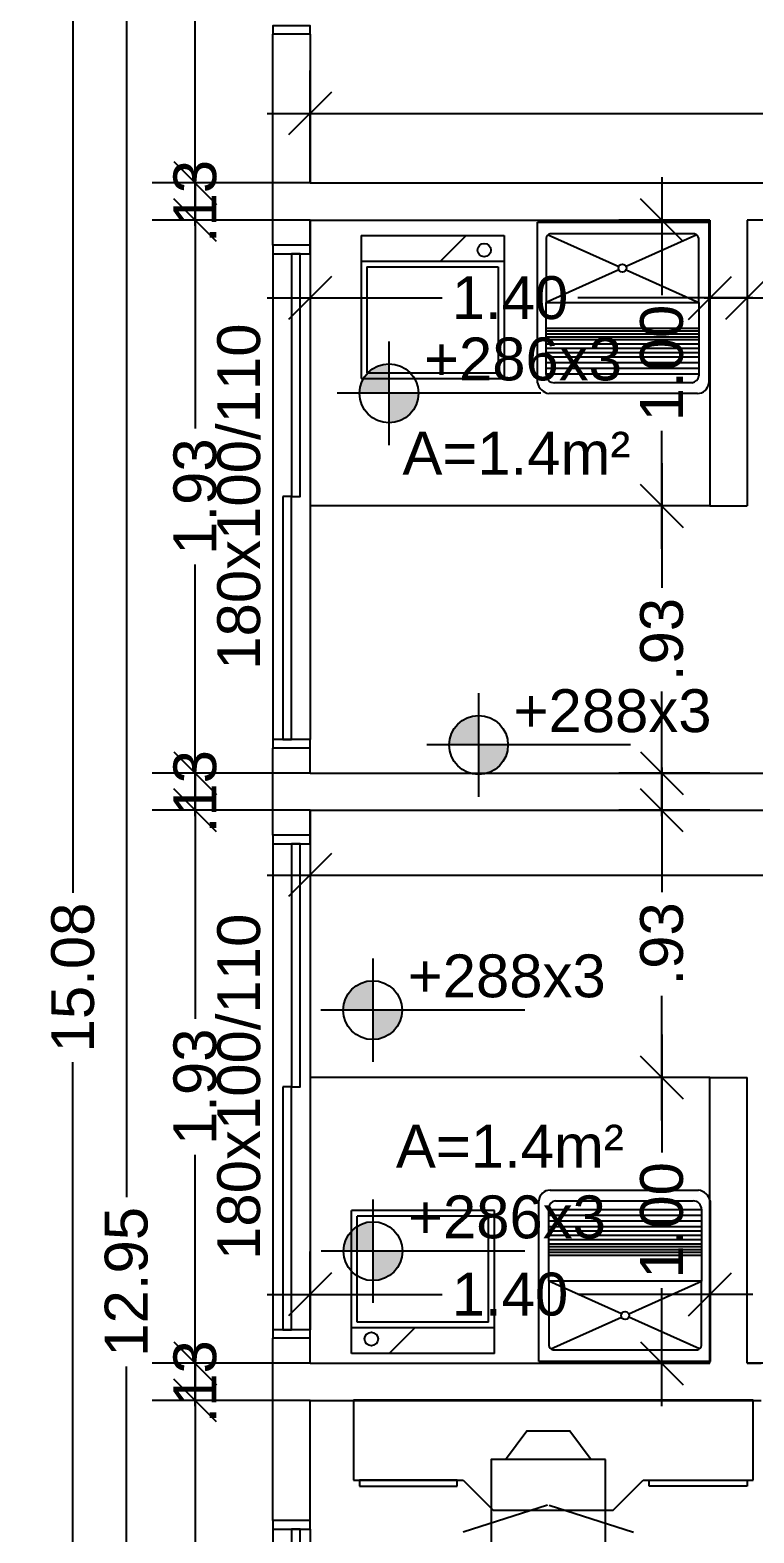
# Model space of a CAD drawing. Extents: x -120 to 1117, y 5 to 675.
# Drawn here: x 39.44 to 41.98, y 78.81 to 84.07 of the extents above; entities that cross this region are included whole.
import ezdxf
from ezdxf.enums import TextEntityAlignment as Align

# ---------------------------------------------------------------- set-up
doc = ezdxf.new("R2010")
doc.units = 0
doc.header["$MEASUREMENT"] = 0
doc.layers.get('0').update_dxf_attribs({"linetype": 'CONTINUOUS'})
doc.layers.get('DEFPOINTS').update_dxf_attribs({"linetype": 'CONTINUOUS'})
for name, color, linetype in [('cota', 1, 'CONTINUOUS'), ('janela-porta', 6, 'CONTINUOUS'), ('moveis', 253, 'CONTINUOUS'), ('nivel', 4, 'CONTINUOUS'), ('parede', 2, 'CONTINUOUS'), ('piso', 4, 'CONTINUOUS'), ('texto', 7, 'CONTINUOUS')]:
    doc.layers.add(name, color=color, linetype=linetype)
doc.styles.get("Standard").update_dxf_attribs({"font": 'arial.ttf'})
doc.dimstyles.new('cotass', dxfattribs={"dimtxt": 0.15, "dimasz": 0.15, "dimexe": 0.15, "dimexo": 0, "dimgap": 0.05, "dimtad": 0, "dimzin": 4, "dimdsep": 46, "dimtxsty": 'Standard', "dimblk": 'OBLIQUE', "dimcen": 0, "dimdle": 0.15, "dimclrd": 256, "dimclrt": 4, "dimadec": 0, "dimazin": 1, "dimtfac": 1, "dimtix": 1, "dimtofl": 0, "dimtmove": 0, "dimatfit": 3, "dimldrblk": 'OPEN30', "dimfxl": 0, "dimtolj": 1, "dimtzin": 0, "dimlwd": -1, "dimarcsym": 0})

# ---------------------------------------------------------------- blocks, each defined once
blk = doc.blocks.new('_Oblique')
at = {"color": 0, "linetype": 'ByBlock', "lineweight": -2}
blk.add_line((-0.5, -0.5), (0.5, 0.5), dxfattribs=at)
blk = doc.blocks.new('*D357')
at = {"layer": 'cota', "color": 0, "lineweight": -2, "transparency": 16777216}
for p, q in [((40.4242, 83.5385), (40.4242, 83.9317)), ((44.7292, 83.5385), (44.7292, 83.9317))]:
    blk.add_line(p, q, dxfattribs=at)
at = {"layer": 'cota', "transparency": 16777216}
for p, q in [((40.2742, 83.7817), (42.3433, 83.7817)), ((44.8792, 83.7817), (42.81, 83.7817))]:
    blk.add_line(p, q, dxfattribs=at)
at = {"layer": 'DEFPOINTS', "color": 0, "transparency": 16777216}
for p in [(40.4242, 83.7817), (40.4242, 83.5385), (44.7292, 83.5385)]:
    blk.add_point(p, dxfattribs=at)
at = {"layer": 'cota', "transparency": 16777216, "xscale": 0.15, "yscale": 0.15, "zscale": 0.15, "rotation": 180}
blk.add_blockref('_Oblique', (40.4242, 83.7817), dxfattribs=at)
at = {"layer": 'cota', "transparency": 16777216, "xscale": 0.15, "yscale": 0.15, "zscale": 0.15}
blk.add_blockref('_Oblique', (44.7292, 83.7817), dxfattribs=at)
at = {"layer": 'cota', "color": 4, "transparency": 16777216, "insert": (42.5767, 83.7817), "char_height": 0.15, "attachment_point": 5}
blk.add_mtext('\\A1;4.31', dxfattribs=at)
blk = doc.blocks.new('_Open30')
at = {"color": 0, "linetype": 'ByBlock', "lineweight": -2}
for p, q in [((-1, 0.268), (0, 0)), ((0, 0), (-1, -0.268)), ((0, 0), (-1, 0))]:
    blk.add_line(p, q, dxfattribs=at)
blk = doc.blocks.new('*D359')
at = {"layer": 'cota', "transparency": 16777216}
for p, q in [((40.0218, 86.1885), (40.0218, 85.0344)), ((40.0218, 83.3885), (40.0218, 84.5427))]:
    blk.add_line(p, q, dxfattribs=at)
at = {"layer": 'cota', "color": 0, "lineweight": -2, "transparency": 16777216}
for p, q in [((40.4242, 86.0385), (39.8718, 86.0385)), ((40.4242, 83.5385), (39.8718, 83.5385))]:
    blk.add_line(p, q, dxfattribs=at)
at = {"layer": 'DEFPOINTS', "color": 0, "transparency": 16777216}
for p in [(40.4242, 86.0385), (40.0218, 83.5385), (40.4242, 83.5385)]:
    blk.add_point(p, dxfattribs=at)
at = {"layer": 'cota', "transparency": 16777216, "xscale": 0.15, "yscale": 0.15, "zscale": 0.15}
for p, rotation in [((40.0218, 86.0385), 90), ((40.0218, 83.5385), 270)]:
    blk.add_blockref('_Oblique', p, dxfattribs=dict(at, rotation=rotation))
at = {"layer": 'cota', "color": 4, "transparency": 16777216, "insert": (40.0218, 84.7885), "char_height": 0.15, "attachment_point": 5, "rotation": 90}
blk.add_mtext('\\A1;2.50', dxfattribs=at)
blk = doc.blocks.new('*D360')
at = {"layer": 'cota', "transparency": 16777216}
for p, q in [((40.0218, 83.5385), (40.0218, 83.6885)), ((40.0218, 83.4085), (40.0218, 83.2585))]:
    blk.add_line(p, q, dxfattribs=at)
at = {"layer": 'cota', "color": 0, "lineweight": -2, "transparency": 16777216}
for p, q in [((40.4242, 83.5385), (39.8718, 83.5385)), ((40.4242, 83.4085), (39.8718, 83.4085))]:
    blk.add_line(p, q, dxfattribs=at)
at = {"layer": 'DEFPOINTS', "color": 0, "transparency": 16777216}
for p in [(40.4242, 83.5385), (40.0218, 83.4085), (40.4242, 83.4085)]:
    blk.add_point(p, dxfattribs=at)
at = {"layer": 'cota', "transparency": 16777216, "xscale": 0.15, "yscale": 0.15, "zscale": 0.15}
for p, rotation in [((40.0218, 83.5385), 270), ((40.0218, 83.4085), 90)]:
    blk.add_blockref('_Oblique', p, dxfattribs=dict(at, rotation=rotation))
at = {"layer": 'cota', "color": 4, "transparency": 16777216, "insert": (40.0218, 83.4735), "char_height": 0.15, "attachment_point": 5, "rotation": 90}
blk.add_mtext('\\A1;.13', dxfattribs=at)
blk = doc.blocks.new('*D361')
at = {"layer": 'cota', "transparency": 16777216}
for p, q in [((40.0218, 83.5585), (40.0218, 82.6788)), ((40.0218, 81.3235), (40.0218, 82.2033))]:
    blk.add_line(p, q, dxfattribs=at)
at = {"layer": 'cota', "color": 0, "lineweight": -2, "transparency": 16777216}
for p, q in [((40.4242, 83.4085), (39.8718, 83.4085)), ((40.4242, 81.4735), (39.8718, 81.4735))]:
    blk.add_line(p, q, dxfattribs=at)
at = {"layer": 'DEFPOINTS', "color": 0, "transparency": 16777216}
for p in [(40.4242, 83.4085), (40.0218, 81.4735), (40.4242, 81.4735)]:
    blk.add_point(p, dxfattribs=at)
at = {"layer": 'cota', "transparency": 16777216, "xscale": 0.15, "yscale": 0.15, "zscale": 0.15}
for p, rotation in [((40.0218, 83.4085), 90), ((40.0218, 81.4735), 270)]:
    blk.add_blockref('_Oblique', p, dxfattribs=dict(at, rotation=rotation))
at = {"layer": 'cota', "color": 4, "transparency": 16777216, "insert": (40.0218, 82.441), "char_height": 0.15, "attachment_point": 5, "rotation": 90}
blk.add_mtext('\\A1;1.93', dxfattribs=at)
blk = doc.blocks.new('*D362')
at = {"layer": 'cota', "transparency": 16777216}
for p, q in [((40.0218, 81.4735), (40.0218, 81.6235)), ((40.0218, 81.3435), (40.0218, 81.1935))]:
    blk.add_line(p, q, dxfattribs=at)
at = {"layer": 'cota', "color": 0, "lineweight": -2, "transparency": 16777216}
for p, q in [((40.4242, 81.4735), (39.8718, 81.4735)), ((40.4242, 81.3435), (39.8718, 81.3435))]:
    blk.add_line(p, q, dxfattribs=at)
at = {"layer": 'DEFPOINTS', "color": 0, "transparency": 16777216}
for p in [(40.4242, 81.4735), (40.0218, 81.3435), (40.4242, 81.3435)]:
    blk.add_point(p, dxfattribs=at)
at = {"layer": 'cota', "transparency": 16777216, "xscale": 0.15, "yscale": 0.15, "zscale": 0.15}
for p, rotation in [((40.0218, 81.4735), 270), ((40.0218, 81.3435), 90)]:
    blk.add_blockref('_Oblique', p, dxfattribs=dict(at, rotation=rotation))
at = {"layer": 'cota', "color": 4, "transparency": 16777216, "insert": (40.0218, 81.4085), "char_height": 0.15, "attachment_point": 5, "rotation": 90}
blk.add_mtext('\\A1;.13', dxfattribs=at)
blk = doc.blocks.new('*D363')
at = {"layer": 'cota', "transparency": 16777216}
for p, q in [((40.0218, 81.4935), (40.0218, 80.6138)), ((40.0218, 79.2585), (40.0218, 80.1383))]:
    blk.add_line(p, q, dxfattribs=at)
at = {"layer": 'cota', "color": 0, "lineweight": -2, "transparency": 16777216}
for p, q in [((40.4242, 81.3435), (39.8718, 81.3435)), ((40.4242, 79.4085), (39.8718, 79.4085))]:
    blk.add_line(p, q, dxfattribs=at)
at = {"layer": 'DEFPOINTS', "color": 0, "transparency": 16777216}
for p in [(40.4242, 81.3435), (40.0218, 79.4085), (40.4242, 79.4085)]:
    blk.add_point(p, dxfattribs=at)
at = {"layer": 'cota', "transparency": 16777216, "xscale": 0.15, "yscale": 0.15, "zscale": 0.15}
for p, rotation in [((40.0218, 81.3435), 90), ((40.0218, 79.4085), 270)]:
    blk.add_blockref('_Oblique', p, dxfattribs=dict(at, rotation=rotation))
at = {"layer": 'cota', "color": 4, "transparency": 16777216, "insert": (40.0218, 80.376), "char_height": 0.15, "attachment_point": 5, "rotation": 90}
blk.add_mtext('\\A1;1.93', dxfattribs=at)
blk = doc.blocks.new('*D364')
at = {"layer": 'cota', "transparency": 16777216}
for p, q in [((40.0218, 79.4085), (40.0218, 79.5585)), ((40.0218, 79.2785), (40.0218, 79.1285))]:
    blk.add_line(p, q, dxfattribs=at)
at = {"layer": 'cota', "color": 0, "lineweight": -2, "transparency": 16777216}
for p, q in [((40.4242, 79.4085), (39.8718, 79.4085)), ((40.4242, 79.2785), (39.8718, 79.2785))]:
    blk.add_line(p, q, dxfattribs=at)
at = {"layer": 'DEFPOINTS', "color": 0, "transparency": 16777216}
for p in [(40.4242, 79.4085), (40.0218, 79.2785), (40.4242, 79.2785)]:
    blk.add_point(p, dxfattribs=at)
at = {"layer": 'cota', "transparency": 16777216, "xscale": 0.15, "yscale": 0.15, "zscale": 0.15}
for p, rotation in [((40.0218, 79.4085), 270), ((40.0218, 79.2785), 90)]:
    blk.add_blockref('_Oblique', p, dxfattribs=dict(at, rotation=rotation))
at = {"layer": 'cota', "color": 4, "transparency": 16777216, "insert": (40.0218, 79.3435), "char_height": 0.15, "attachment_point": 5, "rotation": 90}
blk.add_mtext('\\A1;.13', dxfattribs=at)
blk = doc.blocks.new('*D365')
at = {"layer": 'cota', "transparency": 16777216}
for p, q in [((40.0218, 79.4285), (40.0218, 78.1244)), ((40.0218, 76.3285), (40.0218, 77.6327))]:
    blk.add_line(p, q, dxfattribs=at)
at = {"layer": 'cota', "color": 0, "lineweight": -2, "transparency": 16777216}
for p, q in [((40.4242, 79.2785), (39.8718, 79.2785)), ((40.4242, 76.4785), (39.8718, 76.4785))]:
    blk.add_line(p, q, dxfattribs=at)
at = {"layer": 'DEFPOINTS', "color": 0, "transparency": 16777216}
for p in [(40.4242, 79.2785), (40.0218, 76.4785), (40.4242, 76.4785)]:
    blk.add_point(p, dxfattribs=at)
at = {"layer": 'cota', "transparency": 16777216, "xscale": 0.15, "yscale": 0.15, "zscale": 0.15}
for p, rotation in [((40.0218, 79.2785), 90), ((40.0218, 76.4785), 270)]:
    blk.add_blockref('_Oblique', p, dxfattribs=dict(at, rotation=rotation))
at = {"layer": 'cota', "color": 4, "transparency": 16777216, "insert": (40.0218, 77.8785), "char_height": 0.15, "attachment_point": 5, "rotation": 90}
blk.add_mtext('\\A1;2.80', dxfattribs=at)
blk = doc.blocks.new('*D412')
at = {"layer": 'cota', "color": 0, "lineweight": -2, "transparency": 16777216}
for p, q in [((40.4242, 81.3435), (40.4242, 80.967)), ((44.7292, 81.3435), (44.7292, 80.967))]:
    blk.add_line(p, q, dxfattribs=at)
at = {"layer": 'cota', "transparency": 16777216}
for p, q in [((40.2742, 81.117), (42.3433, 81.117)), ((44.8792, 81.117), (42.81, 81.117))]:
    blk.add_line(p, q, dxfattribs=at)
at = {"layer": 'DEFPOINTS', "color": 0, "transparency": 16777216}
for p in [(40.4242, 81.3435), (44.7292, 81.3435), (44.7292, 81.117)]:
    blk.add_point(p, dxfattribs=at)
at = {"layer": 'cota', "transparency": 16777216, "xscale": 0.15, "yscale": 0.15, "zscale": 0.15, "rotation": 180}
blk.add_blockref('_Oblique', (40.4242, 81.117), dxfattribs=at)
at = {"layer": 'cota', "transparency": 16777216, "xscale": 0.15, "yscale": 0.15, "zscale": 0.15}
blk.add_blockref('_Oblique', (44.7292, 81.117), dxfattribs=at)
at = {"layer": 'cota', "color": 4, "transparency": 16777216, "insert": (42.5767, 81.117), "char_height": 0.15, "attachment_point": 5}
blk.add_mtext('\\A1;4.31', dxfattribs=at)
blk = doc.blocks.new('*D419')
at = {"layer": 'cota', "color": 0, "lineweight": -2, "transparency": 16777216}
for p, q in [((40.4242, 79.4085), (40.4242, 79.7995)), ((41.8242, 79.4085), (41.8242, 79.7995))]:
    blk.add_line(p, q, dxfattribs=at)
at = {"layer": 'cota', "transparency": 16777216}
for p, q in [((40.2742, 79.6495), (40.8867, 79.6495)), ((41.9742, 79.6495), (41.3617, 79.6495))]:
    blk.add_line(p, q, dxfattribs=at)
at = {"layer": 'DEFPOINTS', "color": 0, "transparency": 16777216}
for p in [(40.4242, 79.6495), (40.4242, 79.4085), (41.8242, 79.4085)]:
    blk.add_point(p, dxfattribs=at)
at = {"layer": 'cota', "transparency": 16777216, "xscale": 0.15, "yscale": 0.15, "zscale": 0.15, "rotation": 180}
blk.add_blockref('_Oblique', (40.4242, 79.6495), dxfattribs=at)
at = {"layer": 'cota', "transparency": 16777216, "xscale": 0.15, "yscale": 0.15, "zscale": 0.15}
blk.add_blockref('_Oblique', (41.8242, 79.6495), dxfattribs=at)
at = {"layer": 'cota', "color": 4, "transparency": 16777216, "insert": (41.1242, 79.6495), "char_height": 0.15, "attachment_point": 5}
blk.add_mtext('\\A1;1.40', dxfattribs=at)
blk = doc.blocks.new('*D420')
at = {"layer": 'cota', "transparency": 16777216}
for p, q in [((41.6557, 80.5585), (41.6557, 80.146)), ((41.6557, 79.2585), (41.6557, 79.671))]:
    blk.add_line(p, q, dxfattribs=at)
at = {"layer": 'cota', "color": 0, "lineweight": -2, "transparency": 16777216}
for p, q in [((41.8242, 80.4085), (41.5057, 80.4085)), ((41.8242, 79.4085), (41.5057, 79.4085))]:
    blk.add_line(p, q, dxfattribs=at)
at = {"layer": 'DEFPOINTS', "color": 0, "transparency": 16777216}
for p in [(41.8242, 80.4085), (41.6557, 79.4085), (41.8242, 79.4085)]:
    blk.add_point(p, dxfattribs=at)
at = {"layer": 'cota', "transparency": 16777216, "xscale": 0.15, "yscale": 0.15, "zscale": 0.15}
for p, rotation in [((41.6557, 80.4085), 90), ((41.6557, 79.4085), 270)]:
    blk.add_blockref('_Oblique', p, dxfattribs=dict(at, rotation=rotation))
at = {"layer": 'cota', "color": 4, "transparency": 16777216, "insert": (41.6557, 79.9085), "char_height": 0.15, "attachment_point": 5, "rotation": 90}
blk.add_mtext('\\A1;1.00', dxfattribs=at)
blk = doc.blocks.new('*D421')
at = {"layer": 'cota', "transparency": 16777216}
for p, q in [((41.6557, 81.4935), (41.6557, 81.0574)), ((41.6557, 80.2585), (41.6557, 80.6947))]:
    blk.add_line(p, q, dxfattribs=at)
at = {"layer": 'cota', "color": 0, "lineweight": -2, "transparency": 16777216}
for p, q in [((41.8242, 81.3435), (41.5057, 81.3435)), ((41.8242, 80.4085), (41.5057, 80.4085))]:
    blk.add_line(p, q, dxfattribs=at)
at = {"layer": 'DEFPOINTS', "color": 0, "transparency": 16777216}
for p in [(41.6557, 81.3435), (41.8242, 81.3435), (41.8242, 80.4085)]:
    blk.add_point(p, dxfattribs=at)
at = {"layer": 'cota', "transparency": 16777216, "xscale": 0.15, "yscale": 0.15, "zscale": 0.15}
for p, rotation in [((41.6557, 81.3435), 90), ((41.6557, 80.4085), 270)]:
    blk.add_blockref('_Oblique', p, dxfattribs=dict(at, rotation=rotation))
at = {"layer": 'cota', "color": 4, "transparency": 16777216, "insert": (41.6557, 80.876), "char_height": 0.15, "attachment_point": 5, "rotation": 90}
blk.add_mtext('\\A1;.93', dxfattribs=at)
blk = doc.blocks.new('*D398')
at = {"layer": 'cota', "color": 0, "lineweight": -2, "transparency": 16777216}
for p, q in [((40.4242, 83.4085), (40.4242, 82.9862)), ((41.8242, 83.4085), (41.8242, 82.9862))]:
    blk.add_line(p, q, dxfattribs=at)
at = {"layer": 'cota', "transparency": 16777216}
for p, q in [((40.2742, 83.1362), (40.8867, 83.1362)), ((41.9742, 83.1362), (41.3617, 83.1362))]:
    blk.add_line(p, q, dxfattribs=at)
at = {"layer": 'DEFPOINTS', "color": 0, "transparency": 16777216}
for p in [(40.4242, 83.4085), (41.8242, 83.4085), (41.8242, 83.1362)]:
    blk.add_point(p, dxfattribs=at)
at = {"layer": 'cota', "transparency": 16777216, "xscale": 0.15, "yscale": 0.15, "zscale": 0.15, "rotation": 180}
blk.add_blockref('_Oblique', (40.4242, 83.1362), dxfattribs=at)
at = {"layer": 'cota', "transparency": 16777216, "xscale": 0.15, "yscale": 0.15, "zscale": 0.15}
blk.add_blockref('_Oblique', (41.8242, 83.1362), dxfattribs=at)
at = {"layer": 'cota', "color": 4, "transparency": 16777216, "insert": (41.1242, 83.1362), "char_height": 0.15, "attachment_point": 5}
blk.add_mtext('\\A1;1.40', dxfattribs=at)
blk = doc.blocks.new('*D399')
at = {"layer": 'cota', "color": 0, "lineweight": -2, "transparency": 16777216}
for p, q in [((41.9541, 83.4085), (41.9541, 82.9862)), ((44.7292, 83.4085), (44.7292, 82.9862))]:
    blk.add_line(p, q, dxfattribs=at)
at = {"layer": 'cota', "transparency": 16777216}
for p, q in [((41.8041, 83.1362), (43.0954, 83.1362)), ((44.8792, 83.1362), (43.5879, 83.1362))]:
    blk.add_line(p, q, dxfattribs=at)
at = {"layer": 'DEFPOINTS', "color": 0, "transparency": 16777216}
for p in [(41.9541, 83.4085), (44.7292, 83.4085), (44.7292, 83.1362)]:
    blk.add_point(p, dxfattribs=at)
at = {"layer": 'cota', "transparency": 16777216, "xscale": 0.15, "yscale": 0.15, "zscale": 0.15, "rotation": 180}
blk.add_blockref('_Oblique', (41.9541, 83.1362), dxfattribs=at)
at = {"layer": 'cota', "transparency": 16777216, "xscale": 0.15, "yscale": 0.15, "zscale": 0.15}
blk.add_blockref('_Oblique', (44.7292, 83.1362), dxfattribs=at)
at = {"layer": 'cota', "color": 4, "transparency": 16777216, "insert": (43.3417, 83.1362), "char_height": 0.15, "attachment_point": 5}
blk.add_mtext('\\A1;2.78', dxfattribs=at)
blk = doc.blocks.new('*D400')
at = {"layer": 'cota', "transparency": 16777216}
for p, q in [((41.6557, 83.5585), (41.6557, 83.146)), ((41.6557, 82.2585), (41.6557, 82.671))]:
    blk.add_line(p, q, dxfattribs=at)
at = {"layer": 'cota', "color": 0, "lineweight": -2, "transparency": 16777216}
for p, q in [((41.8242, 83.4085), (41.5057, 83.4085)), ((41.8242, 82.4085), (41.5057, 82.4085))]:
    blk.add_line(p, q, dxfattribs=at)
at = {"layer": 'DEFPOINTS', "color": 0, "transparency": 16777216}
for p in [(41.6557, 83.4085), (41.8242, 83.4085), (41.8242, 82.4085)]:
    blk.add_point(p, dxfattribs=at)
at = {"layer": 'cota', "transparency": 16777216, "xscale": 0.15, "yscale": 0.15, "zscale": 0.15}
for p, rotation in [((41.6557, 83.4085), 90), ((41.6557, 82.4085), 270)]:
    blk.add_blockref('_Oblique', p, dxfattribs=dict(at, rotation=rotation))
at = {"layer": 'cota', "color": 4, "transparency": 16777216, "insert": (41.6557, 82.9085), "char_height": 0.15, "attachment_point": 5, "rotation": 90}
blk.add_mtext('\\A1;1.00', dxfattribs=at)
blk = doc.blocks.new('*D401')
at = {"layer": 'cota', "transparency": 16777216}
for p, q in [((41.6557, 82.5585), (41.6557, 82.1224)), ((41.6557, 81.3235), (41.6557, 81.7597))]:
    blk.add_line(p, q, dxfattribs=at)
at = {"layer": 'cota', "color": 0, "lineweight": -2, "transparency": 16777216}
for p, q in [((41.8242, 82.4085), (41.5057, 82.4085)), ((41.8242, 81.4735), (41.5057, 81.4735))]:
    blk.add_line(p, q, dxfattribs=at)
at = {"layer": 'DEFPOINTS', "color": 0, "transparency": 16777216}
for p in [(41.8242, 82.4085), (41.6557, 81.4735), (41.8242, 81.4735)]:
    blk.add_point(p, dxfattribs=at)
at = {"layer": 'cota', "transparency": 16777216, "xscale": 0.15, "yscale": 0.15, "zscale": 0.15}
for p, rotation in [((41.6557, 82.4085), 90), ((41.6557, 81.4735), 270)]:
    blk.add_blockref('_Oblique', p, dxfattribs=dict(at, rotation=rotation))
at = {"layer": 'cota', "color": 4, "transparency": 16777216, "insert": (41.6557, 81.941), "char_height": 0.15, "attachment_point": 5, "rotation": 90}
blk.add_mtext('\\A1;.93', dxfattribs=at)
blk = doc.blocks.new('*D478')
at = {"layer": 'cota', "transparency": 16777216}
for p, q in [((39.5939, 88.4486), (39.5939, 81.0547)), ((39.5939, 73.0685), (39.5939, 80.4624))]:
    blk.add_line(p, q, dxfattribs=at)
at = {"layer": 'cota', "color": 0, "lineweight": -2, "transparency": 16777216}
for p, q in [((40.2942, 88.2986), (39.4439, 88.2986)), ((40.2942, 73.2185), (39.4439, 73.2185))]:
    blk.add_line(p, q, dxfattribs=at)
at = {"layer": 'DEFPOINTS', "color": 0, "transparency": 16777216}
for p in [(40.2942, 88.2986), (39.5939, 73.2185), (40.2942, 73.2185)]:
    blk.add_point(p, dxfattribs=at)
at = {"layer": 'cota', "transparency": 16777216, "xscale": 0.15, "yscale": 0.15, "zscale": 0.15}
for p, rotation in [((39.5939, 88.2986), 90), ((39.5939, 73.2185), 270)]:
    blk.add_blockref('_Oblique', p, dxfattribs=dict(at, rotation=rotation))
at = {"layer": 'cota', "color": 4, "transparency": 16777216, "insert": (39.5939, 80.7585), "char_height": 0.15, "attachment_point": 5, "rotation": 90}
blk.add_mtext('\\A1;15.08', dxfattribs=at)
blk = doc.blocks.new('*D479')
at = {"layer": 'cota', "transparency": 16777216}
for p, q in [((39.7813, 86.3186), (39.7813, 79.9901)), ((39.7813, 73.0685), (39.7813, 79.397))]:
    blk.add_line(p, q, dxfattribs=at)
at = {"layer": 'cota', "color": 0, "lineweight": -2, "transparency": 16777216}
for p, q in [((40.2942, 86.1686), (39.6313, 86.1686)), ((40.2942, 73.2185), (39.6313, 73.2185))]:
    blk.add_line(p, q, dxfattribs=at)
at = {"layer": 'DEFPOINTS', "color": 0, "transparency": 16777216}
for p in [(39.7813, 86.1686), (40.2942, 86.1686), (40.2942, 73.2185)]:
    blk.add_point(p, dxfattribs=at)
at = {"layer": 'cota', "transparency": 16777216, "xscale": 0.15, "yscale": 0.15, "zscale": 0.15}
for p, rotation in [((39.7813, 86.1686), 90), ((39.7813, 73.2185), 270)]:
    blk.add_blockref('_Oblique', p, dxfattribs=dict(at, rotation=rotation))
at = {"layer": 'cota', "color": 4, "transparency": 16777216, "insert": (39.7813, 79.6935), "char_height": 0.15, "attachment_point": 5, "rotation": 90}
blk.add_mtext('\\A1;12.95', dxfattribs=at)
blk = doc.blocks.new('NIVEL')
at = {"layer": 'nivel'}
h = blk.add_hatch(color=256, dxfattribs=at)
h.paths.add_polyline_path([(0, 0.1375, 0.414214), (-0.1375, 0), (0, 0)])
h.paths.add_polyline_path([(0, 0), (0, -0.1375, 0.414214), (0.1375, 0)])
for p, q in [((0, 0.2417), (0, -0.2417)), ((0.7095, 0), (-0.2418, 0))]:
    blk.add_line(p, q, dxfattribs=at)
blk.add_circle((0, 0), 0.1375, dxfattribs=at)

msp = doc.modelspace()

# ---------------------------------------------------------------- linework, layer by layer
at = {"layer": 'janela-porta', "color": 6, "linetype": 'Continuous'}
for p, q in [((40.2942, 83.291), (40.2942, 81.591)), ((40.4242, 83.291), (40.4242, 81.591)), ((40.2942, 81.226), (40.2942, 79.526)), ((40.4242, 81.226), (40.4242, 79.526)), ((40.2942, 78.8285), (40.2942, 76.9285)), ((40.4242, 78.8285), (40.4242, 76.9285))]:
    msp.add_line(p, q, dxfattribs=at)
for points in [[(40.4242, 84.0586), (40.4242, 84.0885), (40.2942, 84.0885), (40.2942, 84.0586)], [(40.2942, 83.321), (40.2942, 83.291), (40.4242, 83.291), (40.4242, 83.321)], [(40.4242, 81.561), (40.4242, 81.591), (40.2942, 81.591), (40.2942, 81.561)], [(40.2942, 81.256), (40.2942, 81.226), (40.4242, 81.226), (40.4242, 81.256)], [(40.4242, 79.496), (40.4242, 79.526), (40.2942, 79.526), (40.2942, 79.496)], [(40.2942, 78.8585), (40.2942, 78.8285), (40.4242, 78.8285), (40.4242, 78.8585)]]:
    msp.add_lwpolyline(points, dxfattribs=at)
for points in [[(40.3592, 83.291), (40.3592, 82.441), (40.3892, 82.441), (40.3892, 83.291), (40.3592, 83.291)], [(40.3292, 82.441), (40.3292, 81.591), (40.3592, 81.591), (40.3592, 82.441), (40.3292, 82.441)], [(40.3592, 81.226), (40.3592, 80.376), (40.3892, 80.376), (40.3892, 81.226), (40.3592, 81.226)], [(40.3292, 80.376), (40.3292, 79.526), (40.3592, 79.526), (40.3592, 80.376), (40.3292, 80.376)], [(40.3592, 78.8285), (40.3592, 77.8785), (40.3892, 77.8785), (40.3892, 78.8285), (40.3592, 78.8285)]]:
    msp.add_lwpolyline(points, close=True, dxfattribs=at)
at = {"layer": 'moveis'}
for p, q in [((40.6034, 83.3545), (40.6034, 82.8545)), ((40.6034, 83.3545), (41.1034, 83.3545)), ((40.9713, 83.3545), (40.8813, 83.2645)), ((41.1034, 83.3545), (41.1034, 82.8545)), ((41.2202, 83.4019), (41.8202, 83.4019)), ((41.2202, 82.8396), (41.2202, 83.4019)), ((41.2575, 83.3576), (41.5051, 83.2463)), ((41.7779, 83.3574), (41.5305, 83.2463)), ((41.8202, 83.4019), (41.8202, 82.8387)), ((40.6234, 83.2445), (40.6234, 82.8744)), ((41.0833, 83.2445), (41.0833, 82.8744)), ((41.505, 83.2348), (41.2505, 83.1205)), ((41.5306, 83.2348), (41.7851, 83.1205)), ((41.7851, 83.0294), (41.2505, 83.0294)), ((41.7851, 83.0194), (41.2505, 83.0194)), ((41.7851, 83.0094), (41.2505, 83.0094)), ((41.7851, 82.9994), (41.2505, 82.9994)), ((41.7851, 82.9894), (41.2505, 82.9894)), ((41.7851, 82.9744), (41.2505, 82.9744)), ((41.7851, 82.9594), (41.2505, 82.9594)), ((41.7851, 82.9444), (41.2505, 82.9444)), ((41.7851, 82.9294), (41.2505, 82.9294)), ((41.7851, 82.9094), (41.2505, 82.9094)), ((41.7851, 82.8894), (41.2505, 82.8894)), ((40.6034, 82.8545), (41.1034, 82.8545)), ((40.6234, 82.8744), (41.0833, 82.8744)), ((41.7851, 82.8694), (41.2505, 82.8694)), ((41.7804, 82.8019), (41.261, 82.8019)), ((41.2648, 80.0144), (41.7842, 80.0144)), ((41.0694, 79.9427), (40.5694, 79.9427)), ((40.5694, 79.4427), (40.5694, 79.9427)), ((41.0694, 79.4427), (41.0694, 79.9427)), ((41.2249, 79.4144), (41.2249, 79.9776)), ((41.2601, 79.9469), (41.7946, 79.9469)), ((41.8249, 79.9767), (41.8249, 79.4144)), ((41.0494, 79.9228), (40.5894, 79.9228)), ((40.5894, 79.5527), (40.5894, 79.9228)), ((41.0494, 79.5527), (41.0494, 79.9228)), ((41.2601, 79.9269), (41.7946, 79.9269)), ((41.2601, 79.9069), (41.7946, 79.9069)), ((41.2601, 79.8869), (41.7946, 79.8869)), ((41.2601, 79.8719), (41.7946, 79.8719)), ((41.2601, 79.8569), (41.7946, 79.8569)), ((41.2601, 79.8419), (41.7946, 79.8419)), ((41.2601, 79.8269), (41.7946, 79.8269)), ((41.2601, 79.8169), (41.7946, 79.8169)), ((41.2601, 79.8069), (41.7946, 79.8069)), ((41.2601, 79.7969), (41.7946, 79.7969)), ((41.2601, 79.7869), (41.7946, 79.7869)), ((41.5145, 79.5815), (41.2601, 79.6958)), ((41.5402, 79.5815), (41.7946, 79.6958)), ((41.2673, 79.4589), (41.5146, 79.57)), ((41.7877, 79.4587), (41.54, 79.57)), ((40.7015, 79.4427), (40.7914, 79.5327)), ((41.0694, 79.4427), (40.5694, 79.4427)), ((41.8249, 79.4144), (41.2249, 79.4144)), ((41.9758, 79.2794), (40.5758, 79.2794)), ((40.5758, 79.2794), (40.5758, 78.9994)), ((41.9758, 78.9994), (41.9758, 79.2794)), ((40.5758, 78.9994), (40.9608, 78.9994)), ((40.9398, 78.9994), (40.5968, 78.9994)), ((40.5968, 78.9994), (40.5968, 78.9784)), ((40.9398, 78.9784), (40.9398, 78.9994)), ((40.9608, 78.9994), (41.0658, 78.8944)), ((41.4858, 78.8944), (41.5908, 78.9994)), ((41.5908, 78.9994), (41.9758, 78.9994)), ((41.6118, 78.9994), (41.9548, 78.9994)), ((41.6118, 78.9784), (41.6118, 78.9994)), ((41.9548, 78.9994), (41.9548, 78.9784)), ((40.5968, 78.9784), (40.9398, 78.9784)), ((41.9548, 78.9784), (41.6118, 78.9784)), ((41.2558, 78.9126), (40.9606, 78.8181)), ((41.0658, 78.8944), (41.4858, 78.8944)), ((41.2613, 78.9126), (41.5564, 78.8181))]:
    msp.add_line(p, q, dxfattribs=at)
for points in [[(41.7702, 83.3607), (41.2643, 83.3607)], [(41.2505, 83.3454), (41.2505, 83.1205)], [(41.2505, 83.1205), (41.7852, 83.1205), (41.7852, 83.3449)], [(40.6034, 83.2645), (41.1034, 83.2645)], [(40.6234, 83.2445), (41.0833, 83.2445)], [(41.2505, 83.1205), (41.7851, 83.1205), (41.7851, 82.8637)], [(41.2505, 82.8684), (41.2505, 83.1205)], [(41.7619, 82.8394), (41.2796, 82.8394)], [(41.7946, 79.6958), (41.2601, 79.6958), (41.2601, 79.9526)], [(41.2832, 79.9769), (41.7655, 79.9769)], [(41.7946, 79.9479), (41.7946, 79.6958)], [(41.7946, 79.6958), (41.26, 79.6958), (41.26, 79.4714)], [(41.7946, 79.4709), (41.7946, 79.6958)], [(41.0694, 79.5327), (40.5694, 79.5327)], [(41.0494, 79.5527), (40.5894, 79.5527)], [(41.2749, 79.4556), (41.7808, 79.4556)], [(41.1085, 79.0716), (41.1835, 79.1716), (41.3335, 79.1716), (41.4085, 79.0716)]]:
    msp.add_lwpolyline(points, dxfattribs=at)
msp.add_lwpolyline([(41.4585, 79.0716), (41.0585, 79.0716), (41.0585, 78.7716), (41.4585, 78.7716), (41.4585, 79.0716)], close=True, dxfattribs=at)
for centre, radius in [((41.0339, 83.3036), 0.0235), ((41.5178, 83.2406), 0.014), ((41.5273, 79.5757), 0.014), ((40.6389, 79.4936), 0.0235)]:
    msp.add_circle(centre, radius, dxfattribs=at)
for centre, radius, start, end in [((41.2682, 83.3433), 0.0177, 102.1026, 173.8845), ((41.767, 83.3425), 0.0184, 7.0184, 80.5046), ((41.2678, 82.8501), 0.0487, 192.4292, 261.6035), ((41.279, 82.868), 0.0285, 177.0729, 271.0669), ((41.7579, 82.8664), 0.0273, 278.11, 354.3155), ((41.7803, 82.8419), 0.04, 270.092, 355.5284), ((41.2649, 79.9744), 0.04, 90.092, 175.5284), ((41.7773, 79.9662), 0.0487, 12.4292, 81.6035), ((41.2872, 79.9499), 0.0273, 98.11, 174.3155), ((41.7662, 79.9483), 0.0285, 357.0729, 91.0669), ((41.2782, 79.4737), 0.0184, 187.0184, 260.5046), ((41.7769, 79.473), 0.0177, 282.1026, 353.8845)]:
    msp.add_arc(centre, radius, start, end, dxfattribs=at)
at = {"layer": 'parede'}
for p, q in [((40.2942, 83.321), (40.2942, 84.0586)), ((40.4242, 84.0586), (40.2942, 84.0586)), ((40.4242, 84.0586), (40.4242, 83.5385)), ((40.4242, 83.5385), (44.7292, 83.5385)), ((40.4242, 83.4085), (41.8242, 83.4085)), ((40.4242, 83.321), (40.4242, 83.4085)), ((41.8242, 83.4085), (41.8242, 82.4085)), ((44.7292, 83.4085), (41.9541, 83.4085)), ((41.9541, 83.4085), (41.9541, 82.4085)), ((40.4242, 83.321), (40.2942, 83.321)), ((41.8242, 82.4085), (41.9541, 82.4085)), ((40.4242, 81.561), (40.2942, 81.561)), ((40.2942, 81.256), (40.2942, 81.561)), ((40.4242, 81.4735), (40.4242, 81.561)), ((40.4242, 81.4735), (44.7292, 81.4735)), ((40.4242, 81.3435), (44.7292, 81.3435)), ((40.4242, 81.256), (40.4242, 81.3435)), ((40.4242, 81.256), (40.2942, 81.256)), ((41.8242, 79.4085), (41.8242, 80.4085)), ((41.8242, 80.4085), (41.9541, 80.4085)), ((41.9541, 79.4085), (41.9541, 80.4085)), ((40.4242, 79.496), (40.2942, 79.496)), ((40.2942, 78.8585), (40.2942, 79.496)), ((40.4242, 79.4085), (40.4242, 79.496)), ((40.4242, 79.4085), (41.8242, 79.4085)), ((41.9541, 79.4085), (42.0041, 79.4085)), ((40.4242, 79.2785), (42.0041, 79.2785)), ((40.4242, 78.8585), (40.4242, 79.2785)), ((40.4242, 78.8585), (40.2942, 78.8585))]:
    msp.add_line(p, q, dxfattribs=at)
at = {"layer": 'piso'}
for p, q in [((41.8242, 82.4085), (40.4242, 82.4085)), ((41.8242, 80.4085), (40.4242, 80.4085)), ((42.8341, 79.4085), (41.9541, 79.4085))]:
    msp.add_line(p, q, dxfattribs=at)

# ---------------------------------------------------------------- block references
at = {"layer": 'nivel', "xscale": 0.75, "yscale": 0.75, "zscale": 0.75}
for p in [(40.7004, 82.8027), (41.0141, 81.572), (40.6435, 80.6441), (40.6443, 79.8008)]:
    msp.add_blockref('NIVEL', p, dxfattribs=at)

# ---------------------------------------------------------------- texts
at = {"layer": 'texto'}
for p in [(40.2942, 82.441), (40.2942, 80.376)]:
    msp.add_text('180x100/110', height=0.15, rotation=90, dxfattribs=at).set_placement(p, align=Align.BOTTOM_CENTER)
for s, p in [('+286x3', (41.1697, 82.8027)), ('A=1.4m²', (41.1466, 82.473)), ('+288x3', (41.4833, 81.572)), ('+288x3', (41.1128, 80.6441)), ('A=1.4m²', (41.1237, 80.0484)), ('+286x3', (41.1136, 79.8008))]:
    msp.add_text(s, height=0.15, dxfattribs=at).set_placement(p, align=Align.BOTTOM_CENTER)

# ---------------------------------------------------------------- dimensions: what is measured, and where the dimension line sits
at = {"layer": 'cota'}
for base, p1, p2, picture, middle in [((39.5939, 73.2185), (40.2942, 88.2986), (40.2942, 73.2185), '*D478', (39.5939, 80.7585)), ((39.7813, 86.1686), (40.2942, 73.2185), (40.2942, 86.1686), '*D479', (39.7813, 79.6935)), ((41.6557, 83.4085), (41.8242, 82.4085), (41.8242, 83.4085), '*D400', (41.6557, 82.9085)), ((41.65574, 81.47355), (41.82416, 82.40854), (41.82416, 81.47355), '*D401', (41.65574, 81.94104)), ((41.655741, 81.343541), (41.824162, 80.408543), (41.824162, 81.343541), '*D421', (41.655741, 80.876042)), ((41.6557, 79.4085), (41.8242, 80.4085), (41.8242, 79.4085), '*D420', (41.6557, 79.9085))]:
    dim = msp.add_linear_dim(base=base, p1=p1, p2=p2, angle=90, dimstyle='cotass', dxfattribs=at)
    dim.commit()
    dim.dimension.update_dxf_attribs({"geometry": picture, "text_midpoint": middle})
for base, p1, p2, picture, middle in [((40.0218, 83.5385), (40.4242, 86.0385), (40.4242, 83.5385), '*D359', (40.0218, 84.7885)), ((40.0218, 83.4085), (40.4242, 83.5385), (40.4242, 83.4085), '*D360', (40.0218, 83.4735)), ((40.02179, 81.47355), (40.42416, 83.40854), (40.42416, 81.47355), '*D361', (40.02179, 82.44104)), ((40.0218, 81.3435), (40.4242, 81.4735), (40.4242, 81.3435), '*D362', (40.0218, 81.4085)), ((40.021786, 79.408543), (40.424162, 81.343541), (40.424162, 79.408543), '*D363', (40.021786, 80.376042)), ((40.0218, 79.2785), (40.4242, 79.4085), (40.4242, 79.2785), '*D364', (40.0218, 79.3435)), ((40.0218, 76.4785), (40.4242, 79.2785), (40.4242, 76.4785), '*D365', (40.0218, 77.8785))]:
    dim = msp.add_linear_dim(base=base, p1=p1, p2=p2, angle=90, dimstyle='cotass', override={"dimtmove": 1}, dxfattribs=at)
    dim.commit()
    dim.dimension.update_dxf_attribs({"geometry": picture, "text_midpoint": middle})
for base, p1, p2, picture, middle in [((40.42416, 83.78169), (44.72919, 83.53855), (40.42416, 83.53855), '*D357', (42.57668, 83.78169)), ((41.8242, 83.1362), (40.4242, 83.4085), (41.8242, 83.4085), '*D398', (41.1242, 83.1362)), ((44.7292, 83.1362), (41.9541, 83.4085), (44.7292, 83.4085), '*D399', (43.3417, 83.1362)), ((44.72919, 81.11705), (40.42416, 81.34354), (44.72919, 81.34354), '*D412', (42.57668, 81.11705)), ((40.4242, 79.6495), (41.8242, 79.4085), (40.4242, 79.4085), '*D419', (41.1242, 79.6495))]:
    dim = msp.add_linear_dim(base=base, p1=p1, p2=p2, dimstyle='cotass', dxfattribs=at)
    dim.commit()
    dim.dimension.update_dxf_attribs({"geometry": picture, "text_midpoint": middle})

doc.saveas('drawing.dxf')
